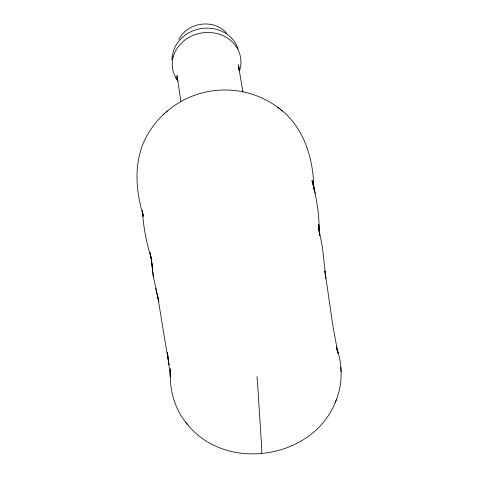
<?xml version="1.0" encoding="UTF-8"?>
<svg xmlns="http://www.w3.org/2000/svg" width="478" height="478" viewBox="0 0 478 478"><rect width="100%" height="100%" fill="white"/><g stroke="black" fill="none" stroke-linecap="round" stroke-linejoin="round"><path stroke-width="0.72" d="M238.952 68.617L238.97 67.237L238.988 70.135L238.319 64.769L242.878 91.764M171.841 59.828L172.182 56.195M336.046 400.486C342.971 383.517 342.624 363.991 336.303 346.897L337.844 353.332M187.095 423.998C225.7 472.909 313.616 459.298 335.777 401.144M335.347 402.243L336.482 399.369M178.975 39.411C187.406 22.042 214.013 18.457 226.614 33.143M318.898 229.918C319.722 213.606 315.886 197.695 312.935 181.813L313.861 189.282C313.586 158.696 303.847 125.547 277.622 107.269C258.323 92.887 233.037 87.062 209.37 91.376C183.624 95.702 160.291 112.085 147.511 134.85C133.225 159.186 135.292 189.157 143.107 215.255M166.045 112.157L167.336 111.01M163.123 114.786L164.504 113.555M280.61 109.641L282.426 111.099M277.622 107.269L279.373 108.673M170.461 374.615L170.383 368.723C169.015 388.088 174.076 408.379 186.659 423.454M185.894 422.516L187.848 424.918M175.85 77.747L178.043 80.961M261.376 453.407L261.526 453.742L261.723 453.102A35.492 1.279 85 0 0 261.765 449.422L260.301 425.474A215.895 7.797 85 0 1 259.721 416.906L258.951 405.087A150.701 5.443 85 0 1 258.174 392.265L257.021 376.58M338.185 352.662L336.303 346.897M177.428 78.075L176.997 76.767L177.655 78.84M242.848 91.836L242.489 90.42L242.806 91.746M313.371 185.99L312.02 180.361L315.127 193.345M143.155 215.172L142.36 211.844L143.113 216.211M151.783 262.189L151.233 257.779L153.33 276.601L158.798 301.313L157.453 295.601M155.726 288.395L158.343 300.339L168.949 364.881L167.396 352.232L170.395 377.148M177.517 78.219L177.039 75.56L180.881 101.33M337.797 352.662L332.664 324.472L324.915 271.014L325.823 278.304L322.387 246.839L318.88 229.129L319.698 235.738M151.735 262.243L150.044 252.671L151.771 259.889C146.65 243.768 143.239 227.14 142.432 210.212L143.191 216.313M151.944 263.683L152.147 265.129L151.962 263.659M152.619 270.673L153.33 276.601M151.699 263.288L152.41 269.204M319.716 235.797L318.82 224.618L318.898 230.743M341.071 371.806L340.832 367.277M172.409 56.625A33.58 29.726 -8.9 0 1 202.564 28.393A33.58 29.726 -8.9 0 1 238.02 48.78M177.499 80.298A34.446 30.49 -8.9 0 1 202.069 32.922A34.446 30.49 -8.9 0 1 239.454 70.899"/></g></svg>
